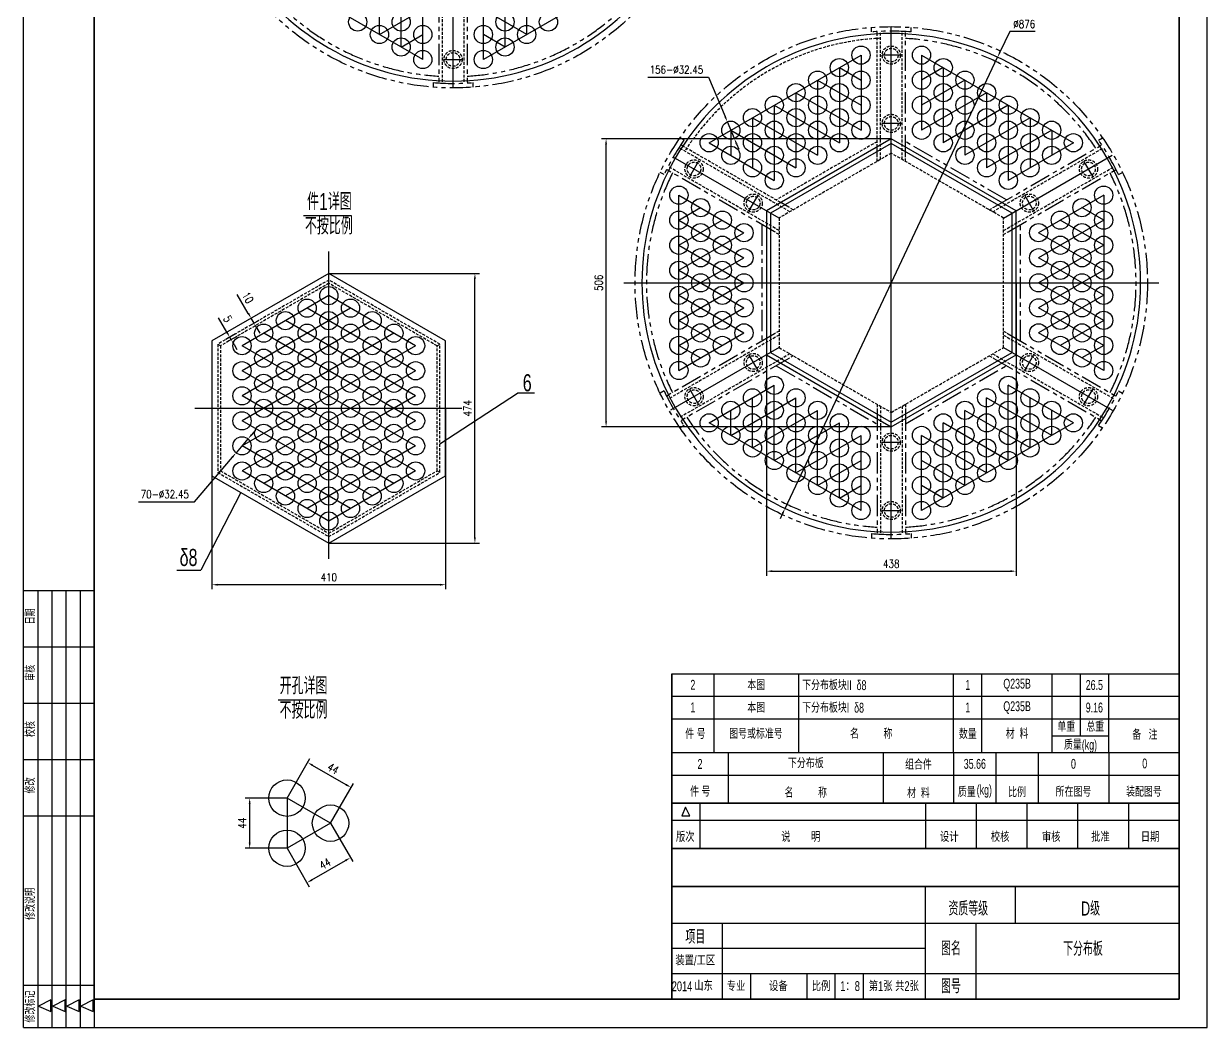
# Model space of a CAD drawing. Header units: millimetres. Extents: x 174648 to 205929, y -160248 to -145891.
# Drawn here: x 186249 to 188328, y -159394 to -157631 of the extents above; entities that cross this region are included whole.
import ezdxf
from ezdxf.enums import TextEntityAlignment as Align

# ---------------------------------------------------------------- set-up
doc = ezdxf.new("R2010")
doc.units = ezdxf.units.MM
doc.linetypes.add('DASHED', pattern=[0.75, 0.5, -0.25])
doc.linetypes.add('PHANTOM', pattern=[2.5, 1.25, -0.25, 0.25, -0.25, 0.25, -0.25])
for name, color, linetype in [('1', 1, 'Continuous'), ('4虚线层', 6, 'DASHED'), ('9双点划线层', 6, 'PHANTOM')]:
    doc.layers.add(name, color=color, linetype=linetype)
doc.layers.add('图层1', color=4, linetype='Continuous', lineweight=35)
doc.styles.add('TH_GBDIM', font='romans.shx', dxfattribs={"width": 0.8, "bigfont": 'gbcbig.shx'})
doc.styles.add('样式 3.5', font='roms.shx', dxfattribs={"width": 0.7, "height": 3.5, "bigfont": 'hztxt.shx'})
doc.styles.add('样式 5', font='roms.shx', dxfattribs={"width": 0.67, "height": 5, "bigfont": 'hztxt.shx'})
doc.dimstyles.new('TH_GBDIM', dxfattribs={"dimtxt": 3.5, "dimasz": 2.5, "dimexe": 2, "dimexo": 0, "dimgap": 1.5, "dimtad": 1, "dimdec": 1, "dimzin": 0, "dimdsep": 46, "dimtxsty": 'TH_GBDIM', "dimcen": 2.5, "dimclrd": 130, "dimclre": 130, "dimclrt": 3, "dimadec": 0, "dimazin": 0, "dimtfac": 0.714286, "dimtdec": 1, "dimtmove": 0, "dimatfit": 3, "dimfxl": 0, "dimtzin": 0, "dimlwd": -1, "dimlwe": -1, "dimarcsym": 0})

# ---------------------------------------------------------------- blocks, each defined once
blk = doc.blocks.new('*D658')
at = {"color": 130}
blk.add_line((186784.8, -158069.4), (187049.4, -158069.4), dxfattribs=at)
at = {"color": 130, "linetype": 'Continuous'}
for p, q in [((187041.4, -158533.2), (187041.4, -158079.4)), ((186784.8, -158543.2), (187049.4, -158543.2))]:
    blk.add_line(p, q, dxfattribs=at)
at = {"color": 130}
for points in [[(187039.7, -158079.4), (187043, -158079.4), (187041.4, -158069.4)], [(187039.7, -158533.2), (187043, -158533.2), (187041.4, -158543.2)]]:
    blk.add_solid(points, dxfattribs=at)
at = {"layer": 'Defpoints', "color": 0}
for p in [(186784.8, -158069.4), (187041.4, -158069.4), (186784.8, -158543.2)]:
    blk.add_point(p, dxfattribs=at)
at = {"color": 3, "insert": (187028.4, -158306.3), "char_height": 14, "attachment_point": 5, "rotation": 90, "style": 'TH_GBDIM', "bg_fill": 3, "box_fill_scale": 1.1, "bg_fill_color": 256, "bg_fill_true_color": 13158600, "bg_fill_transparency": 0}
blk.add_mtext('{474}{}{}', dxfattribs=at)
blk = doc.blocks.new('*D659')
at = {"color": 130}
blk.add_line((186579.6, -158306.3), (186579.6, -158624.2), dxfattribs=at)
at = {"color": 130, "linetype": 'Continuous'}
for p, q in [((186989.9, -158306.3), (186989.9, -158624.2)), ((186979.9, -158616.2), (186589.6, -158616.2))]:
    blk.add_line(p, q, dxfattribs=at)
at = {"color": 130}
for points in [[(186589.6, -158614.5), (186589.6, -158617.9), (186579.6, -158616.2)], [(186979.9, -158614.5), (186979.9, -158617.9), (186989.9, -158616.2)]]:
    blk.add_solid(points, dxfattribs=at)
at = {"layer": 'Defpoints', "color": 0}
for p in [(186579.6, -158306.3), (186989.9, -158306.3), (186579.6, -158616.2)]:
    blk.add_point(p, dxfattribs=at)
at = {"color": 3, "insert": (186784.8, -158603.2), "char_height": 14, "attachment_point": 5, "style": 'TH_GBDIM', "bg_fill": 3, "box_fill_scale": 1.1, "bg_fill_color": 256, "bg_fill_true_color": 13158600, "bg_fill_transparency": 0}
blk.add_mtext('410', dxfattribs=at)
blk = doc.blocks.new('*D660')
at = {"color": 130, "linetype": 'Continuous'}
for p, q in [((186643.4, -158139.5), (186624.1, -158106.1)), ((186653.4, -158156.8), (186648.4, -158148.1)), ((186661.8, -158151.9), (186646.5, -158160.8)), ((186658.4, -158165.4), (186663.4, -158174.1))]:
    blk.add_line(p, q, dxfattribs=at)
at = {"color": 130}
blk.add_line((186656.8, -158143.3), (186641.5, -158152.1), dxfattribs=at)
for points in [[(186644.9, -158138.6), (186642, -158140.3), (186648.4, -158148.1)], [(186659.9, -158164.6), (186657, -158166.3), (186653.4, -158156.8)]]:
    blk.add_solid(points, dxfattribs=at)
at = {"layer": 'Defpoints', "color": 0}
for p in [(186648.4, -158148.1), (186656.8, -158143.3), (186661.8, -158151.9)]:
    blk.add_point(p, dxfattribs=at)
at = {"color": 3, "insert": (186642.5, -158111.9), "char_height": 14, "attachment_point": 5, "rotation": 300, "style": 'TH_GBDIM', "bg_fill": 3, "box_fill_scale": 1.1, "bg_fill_color": 256, "bg_fill_true_color": 13158600, "bg_fill_transparency": 0}
blk.add_mtext('10', dxfattribs=at)
blk = doc.blocks.new('*D661')
at = {"color": 130, "linetype": 'Continuous'}
for p, q in [((186605.8, -158172.7), (186591.1, -158147.2)), ((186623.2, -158180), (186606.4, -158189.7)), ((186613.3, -158185.7), (186610.8, -158181.4)), ((186618.3, -158194.4), (186623.3, -158203))]:
    blk.add_line(p, q, dxfattribs=at)
at = {"color": 130}
blk.add_line((186620.7, -158175.7), (186603.9, -158185.4), dxfattribs=at)
for points in [[(186607.3, -158171.9), (186604.4, -158173.5), (186610.8, -158181.4)], [(186619.8, -158193.5), (186616.9, -158195.2), (186613.3, -158185.7)]]:
    blk.add_solid(points, dxfattribs=at)
at = {"layer": 'Defpoints', "color": 0}
for p in [(186610.8, -158181.4), (186620.7, -158175.7), (186623.2, -158180)]:
    blk.add_point(p, dxfattribs=at)
at = {"color": 3, "insert": (186607.2, -158149.1), "char_height": 14, "attachment_point": 5, "rotation": 300, "style": 'TH_GBDIM', "bg_fill": 3, "box_fill_scale": 1.1, "bg_fill_color": 256, "bg_fill_true_color": 13158600, "bg_fill_transparency": 0}
blk.add_mtext('5', dxfattribs=at)
blk = doc.blocks.new('*D662')
at = {"color": 130}
blk.add_line((186711.5, -158991.1), (186751.7, -158921.6), dxfattribs=at)
at = {"color": 130, "linetype": 'Continuous'}
for p, q in [((186815.3, -158967.5), (186756.4, -158933.5)), ((186787.8, -159035.1), (186827.9, -158965.6))]:
    blk.add_line(p, q, dxfattribs=at)
at = {"color": 130}
for points in [[(186757.2, -158932.1), (186755.5, -158935), (186747.7, -158928.5)], [(186816.1, -158966.1), (186814.4, -158969), (186823.9, -158972.5)]]:
    blk.add_solid(points, dxfattribs=at)
at = {"layer": 'Defpoints', "color": 0}
for p in [(186747.7, -158928.5), (186711.5, -158991.1), (186787.8, -159035.1)]:
    blk.add_point(p, dxfattribs=at)
at = {"color": 3, "insert": (186792.3, -158939.3), "char_height": 14, "attachment_point": 5, "rotation": 330, "style": 'TH_GBDIM', "bg_fill": 3, "box_fill_scale": 1.1, "bg_fill_color": 256, "bg_fill_true_color": 13158600, "bg_fill_transparency": 0}
blk.add_mtext('{44}{}{}', dxfattribs=at)
blk = doc.blocks.new('*D663')
at = {"color": 130}
blk.add_line((186711.5, -158991.1), (186637.8, -158991.1), dxfattribs=at)
at = {"color": 130, "linetype": 'Continuous'}
for p, q in [((186645.8, -159069.1), (186645.8, -159001.1)), ((186711.5, -159079.1), (186637.8, -159079.1))]:
    blk.add_line(p, q, dxfattribs=at)
at = {"color": 130}
for points in [[(186644.1, -159001.1), (186647.5, -159001.1), (186645.8, -158991.1)], [(186644.1, -159069.1), (186647.5, -159069.1), (186645.8, -159079.1)]]:
    blk.add_solid(points, dxfattribs=at)
at = {"layer": 'Defpoints', "color": 0}
for p in [(186645.8, -158991.1), (186711.5, -158991.1), (186711.5, -159079.1)]:
    blk.add_point(p, dxfattribs=at)
at = {"color": 3, "insert": (186632.8, -159035.1), "char_height": 14, "attachment_point": 5, "rotation": 90, "style": 'TH_GBDIM', "bg_fill": 3, "box_fill_scale": 1.1, "bg_fill_color": 256, "bg_fill_true_color": 13158600, "bg_fill_transparency": 0}
blk.add_mtext('{44}{}{}', dxfattribs=at)
blk = doc.blocks.new('*D664')
at = {"color": 130}
blk.add_line((186787.8, -159035.1), (186826.7, -159102.7), dxfattribs=at)
at = {"color": 130, "linetype": 'Continuous'}
for p, q in [((186711.5, -159079.1), (186750.5, -159146.7)), ((186755.2, -159134.7), (186814.1, -159100.7))]:
    blk.add_line(p, q, dxfattribs=at)
at = {"color": 130}
for points in [[(186813.2, -159099.3), (186814.9, -159102.2), (186822.7, -159095.7)], [(186754.3, -159133.3), (186756, -159136.2), (186746.5, -159139.7)]]:
    blk.add_solid(points, dxfattribs=at)
at = {"layer": 'Defpoints', "color": 0}
for p in [(186787.8, -159035.1), (186711.5, -159079.1), (186822.7, -159095.7)]:
    blk.add_point(p, dxfattribs=at)
at = {"color": 3, "insert": (186778.1, -159106.5), "char_height": 14, "attachment_point": 5, "rotation": 30, "style": 'TH_GBDIM', "bg_fill": 3, "box_fill_scale": 1.1, "bg_fill_color": 256, "bg_fill_true_color": 13158600, "bg_fill_transparency": 0}
blk.add_mtext('{44}{}{}', dxfattribs=at)
blk = doc.blocks.new('*D665')
at = {"color": 130, "linetype": 'Continuous'}
for p, q in [((186649.3, -158352.6), (186655.8, -158345)), ((186642.8, -158360.2), (186621.9, -158384.5)), ((186548.6, -158470.3), (186615.4, -158392.1)), ((186450.8, -158470.3), (186548.6, -158470.3))]:
    blk.add_line(p, q, dxfattribs=at)
at = {"color": 130}
for points in [[(186648, -158351.5), (186650.5, -158353.6), (186642.8, -158360.2)], [(186614.2, -158391), (186616.7, -158393.2), (186621.9, -158384.5)]]:
    blk.add_solid(points, dxfattribs=at)
at = {"layer": 'Defpoints', "color": 0}
for p in [(186642.8, -158360.2), (186621.9, -158384.5)]:
    blk.add_point(p, dxfattribs=at)
at = {"color": 3, "insert": (186496.7, -158457.3), "char_height": 14, "attachment_point": 5, "style": 'TH_GBDIM', "bg_fill": 3, "box_fill_scale": 1.1, "bg_fill_color": 256, "bg_fill_true_color": 13158600, "bg_fill_transparency": 0}
blk.add_mtext('{70-%%c32.45}{}{}', dxfattribs=at)
blk = doc.blocks.new('*D666')
at = {"color": 130, "linetype": 'Continuous'}
for p, q in [((187980.7, -157644.2), (187963.6, -157680.5)), ((188025.7, -157644.2), (187980.7, -157644.2)), ((187586.1, -158482.1), (187959.4, -157689.6)), ((187581.8, -158491.1), (187577.6, -158500.2))]:
    blk.add_line(p, q, dxfattribs=at)
at = {"color": 130}
for points in [[(187962.1, -157679.8), (187965.1, -157681.2), (187959.4, -157689.6)], [(187580.3, -158490.4), (187583.3, -158491.8), (187586.1, -158482.1)]]:
    blk.add_solid(points, dxfattribs=at)
at = {"layer": 'Defpoints', "color": 0}
for p in [(187959.4, -157689.6), (187586.1, -158482.1)]:
    blk.add_point(p, dxfattribs=at)
at = {"color": 3, "insert": (188006.2, -157631.2), "char_height": 14, "attachment_point": 5, "style": 'TH_GBDIM', "bg_fill": 3, "box_fill_scale": 1.1, "bg_fill_color": 256, "bg_fill_true_color": 13158600, "bg_fill_transparency": 0}
blk.add_mtext('∅876', dxfattribs=at)
blk = doc.blocks.new('*D667')
at = {"color": 130}
blk.add_line((187772.7, -157832.7), (187263.8, -157832.7), dxfattribs=at)
at = {"color": 130, "linetype": 'Continuous'}
for p, q in [((187271.8, -158328.9), (187271.8, -157842.7)), ((187772.7, -158338.9), (187263.8, -158338.9))]:
    blk.add_line(p, q, dxfattribs=at)
at = {"color": 130}
for points in [[(187270.1, -157842.7), (187273.4, -157842.7), (187271.8, -157832.7)], [(187270.1, -158328.9), (187273.4, -158328.9), (187271.8, -158338.9)]]:
    blk.add_solid(points, dxfattribs=at)
at = {"layer": 'Defpoints', "color": 0}
for p in [(187271.8, -157832.7), (187772.7, -157832.7), (187772.7, -158338.9)]:
    blk.add_point(p, dxfattribs=at)
at = {"color": 3, "insert": (187258.8, -158085.8), "char_height": 14, "attachment_point": 5, "rotation": 90, "style": 'TH_GBDIM', "bg_fill": 3, "box_fill_scale": 1.1, "bg_fill_color": 256, "bg_fill_true_color": 13158600, "bg_fill_transparency": 0}
blk.add_mtext('506', dxfattribs=at)
blk = doc.blocks.new('*D668')
at = {"color": 130, "linetype": 'Continuous'}
for p, q in [((187553.6, -158085.8), (187553.6, -158600.4)), ((187563.6, -158592.4), (187981.9, -158592.4))]:
    blk.add_line(p, q, dxfattribs=at)
at = {"color": 130}
blk.add_line((187991.9, -158085.8), (187991.9, -158600.4), dxfattribs=at)
for points in [[(187563.6, -158590.8), (187563.6, -158594.1), (187553.6, -158592.4)], [(187981.9, -158590.8), (187981.9, -158594.1), (187991.9, -158592.4)]]:
    blk.add_solid(points, dxfattribs=at)
at = {"layer": 'Defpoints', "color": 0}
for p in [(187553.6, -158085.8), (187991.9, -158085.8), (187991.9, -158592.4)]:
    blk.add_point(p, dxfattribs=at)
at = {"color": 3, "insert": (187772.7, -158579.4), "char_height": 14, "attachment_point": 5, "style": 'TH_GBDIM', "bg_fill": 3, "box_fill_scale": 1.1, "bg_fill_color": 256, "bg_fill_true_color": 13158600, "bg_fill_transparency": 0}
blk.add_mtext('438', dxfattribs=at)
blk = doc.blocks.new('*D638')
at = {"color": 130, "linetype": 'Continuous'}
for p, q in [((187345, -157724.4), (187451.8, -157724.4)), ((187451.8, -157724.4), (187480.9, -157793.8)), ((187497.1, -157832.5), (187484.8, -157803)), ((187501, -157841.7), (187504.8, -157851))]:
    blk.add_line(p, q, dxfattribs=at)
at = {"color": 130}
for points in [[(187482.4, -157793.1), (187479.4, -157794.4), (187484.8, -157803)], [(187502.5, -157841.1), (187499.4, -157842.4), (187497.1, -157832.5)]]:
    blk.add_solid(points, dxfattribs=at)
at = {"layer": 'Defpoints', "color": 0}
for p in [(187484.8, -157803), (187497.1, -157832.5)]:
    blk.add_point(p, dxfattribs=at)
at = {"color": 3, "insert": (187395.4, -157711.4), "char_height": 14, "attachment_point": 5, "style": 'TH_GBDIM', "bg_fill": 3, "box_fill_scale": 1.1, "bg_fill_color": 256, "bg_fill_true_color": 13158600, "bg_fill_transparency": 0}
blk.add_mtext('{156-%%c32.45}{}{}', dxfattribs=at)

msp = doc.modelspace()

# ---------------------------------------------------------------- linework, layer by layer
at = {"color": 7, "linetype": 'Continuous'}
for p, q in [((186248.8, -159393.8), (186248.8, -156453.5)), ((188327.8, -159393.8), (188327.8, -156453.5)), ((186248.8, -158626.5), (186372.6, -158626.5)), ((186273.6, -158626.5), (186273.6, -159393.8)), ((186298.3, -158626.5), (186298.3, -159393.8)), ((186323.1, -158626.5), (186323.1, -159393.8)), ((186347.8, -158626.5), (186347.8, -159393.8)), ((186248.8, -158725.5), (186372.6, -158725.5)), ((186248.8, -158824.5), (186372.6, -158824.5)), ((186248.8, -158923.5), (186372.6, -158923.5)), ((186248.8, -159022.5), (186372.6, -159022.5)), ((186248.8, -159319.5), (186372.6, -159319.5)), ((186248.8, -159393.8), (188327.8, -159393.8))]:
    msp.add_line(p, q, dxfattribs=at)
at = {"color": 1, "ltscale": 1.5}
for p, q in [((187003, -157743.5), (187003, -156843.5)), ((187772.7, -158535.8), (187772.7, -157635.8)), ((186987, -157693.5), (187019, -157693.5)), ((187772.7, -157840.8), (187560.6, -157963.3)), ((187984.9, -157963.3), (187772.7, -157840.8)), ((187575.6, -157972), (187389.9, -157864.8)), ((187969.9, -157972), (188160.7, -157861.8)), ((188127.1, -157899.7), (188111.1, -157872)), ((187560.6, -157963.3), (187560.6, -158208.3)), ((187984.9, -158208.3), (187984.9, -157963.3)), ((186784.8, -158570.8), (186784.8, -158031)), ((187302.7, -158085.8), (188242.7, -158085.8)), ((187322.7, -158085.8), (188222.7, -158085.8)), ((187575.6, -158199.7), (187384.8, -158309.8)), ((187560.6, -158208.3), (187772.7, -158330.8)), ((187772.7, -158330.8), (187984.9, -158208.3)), ((187969.9, -158199.7), (188160.7, -158309.8)), ((188111.1, -158299.7), (188127.1, -158272)), ((186549.6, -158306.3), (187018.7, -158306.3))]:
    msp.add_line(p, q, dxfattribs=at)
for p, q in [((187772.7, -157832.7), (187553.6, -157959.3)), ((187991.9, -157959.3), (187772.7, -157832.7)), ((187553.6, -157959.3), (187553.6, -158212.4)), ((187991.9, -158212.4), (187991.9, -157959.3)), ((186740.3, -157967.7), (186824.6, -157967.7)), ((186784.8, -158069.4), (186579.6, -158187.9)), ((186989.9, -158187.9), (186784.8, -158069.4)), ((186579.6, -158187.9), (186579.6, -158424.8)), ((186989.9, -158424.8), (186989.9, -158187.9)), ((187553.6, -158212.4), (187772.7, -158338.9)), ((187772.7, -158338.9), (187991.9, -158212.4)), ((187146.1, -158279.8), (187116.4, -158279.8)), ((186579.6, -158424.8), (186784.8, -158543.2)), ((186784.8, -158543.2), (186989.9, -158424.8)), ((187387.3, -158772.5), (188278.3, -158772.5)), ((187461.6, -158911.1), (187461.6, -158772.5)), ((187610.1, -158911.1), (187610.1, -158772.5)), ((187882.3, -158911.1), (187882.3, -158772.5)), ((187931.8, -158911.1), (187931.8, -158772.5)), ((188055.6, -158911.1), (188055.6, -158772.5)), ((188105.1, -158881.4), (188105.1, -158772.5)), ((188154.6, -158911.1), (188154.6, -158772.5)), ((187387.3, -158812.1), (188278.3, -158812.1)), ((186695.8, -158818.3), (186780.1, -158818.3)), ((187387.3, -158851.7), (188278.3, -158851.7)), ((188055.6, -158881.4), (188154.6, -158881.4)), ((187387.3, -158911.1), (188278.3, -158911.1)), ((187387.3, -159000.2), (188278.3, -159000.2)), ((187436.8, -159079.4), (187436.8, -159000.2)), ((187832.8, -159000.2), (187832.8, -159079.4)), ((187921.9, -159000.2), (187921.9, -159079.4)), ((188011, -159000.2), (188011, -159079.4)), ((188100.1, -159000.2), (188100.1, -159079.4)), ((188189.2, -159000.2), (188189.2, -159079.4)), ((187387.3, -159013.1), (187387.3, -159037.9)), ((187411.4, -159007), (187404.6, -159022.1)), ((187404.6, -159022.1), (187419.1, -159022.1)), ((187419.1, -159022.1), (187411.4, -159007)), ((187387.3, -159029.9), (188278.3, -159029.9)), ((187832.8, -159344.3), (187832.8, -159146.3)), ((187991.2, -159210.6), (187991.2, -159146.3)), ((187387.3, -159210.6), (188278.3, -159210.6)), ((187476.4, -159344.3), (187476.4, -159210.6)), ((187921.9, -159344.3), (187921.9, -159210.6)), ((187832.8, -159255.2), (187387.3, -159255.2)), ((188278.3, -159299.7), (187387.3, -159299.7)), ((187525.9, -159344.3), (187525.9, -159299.7)), ((187624.9, -159344.3), (187624.9, -159299.7)), ((187674.4, -159344.3), (187674.4, -159299.7)), ((187723.9, -159344.3), (187723.9, -159299.7)), ((186296.7, -159345.2), (186275, -159356.3)), ((186296.7, -159366.1), (186296.7, -159345.2)), ((186321.5, -159345.2), (186299.8, -159356.3)), ((186321.5, -159366.1), (186321.5, -159345.2)), ((186346.2, -159345.2), (186324.5, -159356.3)), ((186346.2, -159366.1), (186346.2, -159345.2)), ((186371, -159345.2), (186349.3, -159356.3)), ((186371, -159366.1), (186371, -159345.2)), ((186372.6, -159344.3), (186372.6, -159393.8)), ((186275, -159356.3), (186296.7, -159366.1)), ((186299.8, -159356.3), (186321.5, -159366.1)), ((186324.5, -159356.3), (186346.2, -159366.1)), ((186349.3, -159356.3), (186371, -159366.1))]:
    msp.add_line(p, q)
at = {"color": 2}
msp.add_line((186518.1, -158590.6), (186560, -158590.6), dxfattribs=at)
at = {"color": 4}
for p, q in [((187387.3, -158854.7), (187387.3, -158879.5)), ((187387.3, -158854.7), (187387.3, -158879.5)), ((187387.3, -158854.7), (187387.3, -158879.5)), ((187387.3, -158894.3), (187387.3, -158919.1))]:
    msp.add_line(p, q, dxfattribs=at)
for points in [[(187486.3, -158911.1), (187486.3, -159000.2)], [(187758.6, -158911.1), (187758.6, -159000.2)], [(187882.3, -158911.1), (187882.3, -159000.2)], [(187956.6, -158911.1), (187956.6, -159000.2)], [(188030.8, -158911.1), (188030.8, -159000.2)], [(188154.6, -158911.1), (188154.6, -159000.2)], [(187387.3, -158950.7), (188278.3, -158950.7)]]:
    msp.add_lwpolyline(points)
for centre, start, end in [((187003, -157293.5), 210, 270), ((187003, -157293.5), 270, 330), ((187772.7, -158085.8), 90, 150), ((187772.7, -158085.8), 30, 90), ((187772.7, -158085.8), 150, 210), ((187772.7, -158085.8), 330, 30), ((187772.7, -158085.8), 210, 270), ((187772.7, -158085.8), 270, 330)]:
    msp.add_arc(centre, 438, start, end)
at = {"layer": '1'}
for p, q in [((186873.7, -157649.6), (186873.7, -157517.6)), ((187132.4, -157649.6), (187132.4, -157517.6)), ((186949.9, -157693.6), (186683.1, -157539.6)), ((186911.8, -157671.6), (186911.8, -157539.6)), ((187322.9, -157539.6), (187056.2, -157693.6)), ((187094.3, -157671.6), (187094.3, -157539.6)), ((186949.9, -157693.6), (186949.9, -157561.6)), ((187056.2, -157693.6), (187056.2, -157561.6)), ((186873.7, -157649.6), (186949.9, -157605.6)), ((187132.4, -157649.6), (187056.2, -157605.6)), ((186911.8, -157671.6), (186949.9, -157649.6)), ((187094.3, -157671.6), (187056.2, -157649.6)), ((187452.8, -157839.8), (187719.6, -157685.8)), ((187719.6, -157685.8), (187719.6, -157817.8)), ((187825.9, -157685.8), (187825.9, -157817.8)), ((187825.9, -157685.8), (188092.6, -157839.8)), ((187681.5, -157707.8), (187681.5, -157839.8)), ((187681.5, -157707.8), (187719.6, -157729.8)), ((187864, -157707.8), (187825.9, -157729.8)), ((187864, -157707.8), (187864, -157839.8)), ((187643.4, -157729.8), (187643.4, -157861.8)), ((187643.4, -157729.8), (187719.6, -157773.8)), ((187902.1, -157729.8), (187825.9, -157773.8)), ((187902.1, -157729.8), (187902.1, -157861.8)), ((187605.3, -157751.8), (187605.3, -157883.8)), ((187605.3, -157751.8), (187719.6, -157817.8)), ((187940.2, -157751.8), (187825.9, -157817.8)), ((187940.2, -157751.8), (187940.2, -157883.8)), ((187567.2, -157773.8), (187681.5, -157839.8)), ((187567.2, -157773.8), (187567.2, -157905.8)), ((187978.3, -157773.8), (187864, -157839.8)), ((187978.3, -157773.8), (187978.3, -157905.8)), ((187529, -157795.8), (187643.4, -157861.8)), ((187529, -157795.8), (187529, -157883.8)), ((188016.4, -157795.8), (187902.1, -157861.8)), ((188016.4, -157795.8), (188016.4, -157883.8)), ((187490.9, -157817.8), (187605.3, -157883.8)), ((187490.9, -157817.8), (187490.9, -157861.8)), ((188054.5, -157817.8), (187940.2, -157883.8)), ((188054.5, -157817.8), (188054.5, -157861.8)), ((187452.8, -157839.8), (187567.2, -157905.8)), ((188092.6, -157839.8), (187978.3, -157905.8)), ((187399.7, -157931.8), (187514, -157997.8)), ((187399.7, -158239.8), (187399.7, -157931.8)), ((188145.8, -157931.8), (188031.5, -157997.8)), ((188145.8, -157931.8), (188145.8, -158239.8)), ((187399.7, -157975.8), (187437.8, -157953.8)), ((188145.8, -157975.8), (188107.7, -157953.8)), ((187399.7, -157975.8), (187514, -158041.8)), ((187399.7, -158019.8), (187475.9, -157975.8)), ((188145.8, -157975.8), (188031.5, -158041.8)), ((188145.8, -158019.8), (188069.6, -157975.8)), ((187399.7, -158063.8), (187514, -157997.8)), ((188145.8, -158063.8), (188031.5, -157997.8)), ((187399.7, -158019.8), (187514, -158085.8)), ((188145.8, -158019.8), (188031.5, -158085.8)), ((187399.7, -158107.8), (187514, -158041.8)), ((188145.8, -158107.8), (188031.5, -158041.8)), ((187399.7, -158063.8), (187514, -158129.8)), ((188145.8, -158063.8), (188031.5, -158129.8)), ((187399.7, -158151.8), (187514, -158085.8)), ((188145.8, -158151.8), (188031.5, -158085.8)), ((187399.7, -158107.8), (187514, -158173.8)), ((188145.8, -158107.8), (188031.5, -158173.8)), ((186784.8, -158108.3), (186632.4, -158196.3)), ((186937.2, -158196.3), (186784.8, -158108.3)), ((186822.9, -158130.3), (186632.4, -158240.3)), ((186937.2, -158240.3), (186746.7, -158130.3)), ((187399.7, -158195.8), (187514, -158129.8)), ((188145.8, -158195.8), (188031.5, -158129.8)), ((186861, -158152.3), (186632.4, -158284.3)), ((186937.2, -158284.3), (186708.6, -158152.3)), ((187399.7, -158151.8), (187475.9, -158195.8)), ((188145.8, -158151.8), (188069.6, -158195.8)), ((186899.1, -158174.3), (186632.4, -158328.3)), ((186937.2, -158328.3), (186670.5, -158174.3)), ((187399.7, -158239.8), (187514, -158173.8)), ((188145.8, -158239.8), (188031.5, -158173.8)), ((186937.2, -158372.3), (186632.4, -158196.3)), ((186937.2, -158196.3), (186632.4, -158372.3)), ((187399.7, -158195.8), (187437.8, -158217.8)), ((188145.8, -158195.8), (188107.7, -158217.8)), ((186937.2, -158240.3), (186632.4, -158416.3)), ((186937.2, -158416.3), (186632.4, -158240.3)), ((187452.8, -158331.9), (187567.2, -158265.9)), ((187567.2, -158397.9), (187567.2, -158265.9)), ((188092.6, -158331.9), (187978.3, -158265.9)), ((187978.3, -158397.9), (187978.3, -158265.9)), ((186899.1, -158438.3), (186632.4, -158284.3)), ((186937.2, -158284.3), (186670.5, -158438.3)), ((187490.9, -158353.9), (187605.3, -158287.9)), ((187529, -158375.9), (187529, -158287.9)), ((187605.3, -158419.9), (187605.3, -158287.9)), ((188054.5, -158353.9), (187940.2, -158287.9)), ((187940.2, -158419.9), (187940.2, -158287.9)), ((188016.4, -158375.9), (188016.4, -158287.9)), ((187490.9, -158353.9), (187490.9, -158309.9)), ((187529, -158375.9), (187643.4, -158309.9)), ((187643.4, -158441.9), (187643.4, -158309.9)), ((187902.1, -158441.9), (187902.1, -158309.9)), ((188016.4, -158375.9), (187902.1, -158309.9)), ((188054.5, -158353.9), (188054.5, -158309.9)), ((186861, -158460.3), (186632.4, -158328.3)), ((186937.2, -158328.3), (186708.6, -158460.3)), ((187719.6, -158485.9), (187452.8, -158331.9)), ((187567.2, -158397.9), (187681.5, -158331.9)), ((187681.5, -158463.9), (187681.5, -158331.9)), ((188092.6, -158331.9), (187825.9, -158485.9)), ((187864, -158463.9), (187864, -158331.9)), ((187978.3, -158397.9), (187864, -158331.9)), ((187605.3, -158419.9), (187719.6, -158353.9)), ((187719.6, -158485.9), (187719.6, -158353.9)), ((187825.9, -158485.9), (187825.9, -158353.9)), ((187940.2, -158419.9), (187825.9, -158353.9)), ((186822.9, -158482.3), (186632.4, -158372.3)), ((186937.2, -158372.3), (186746.7, -158482.3)), ((187643.4, -158441.9), (187719.6, -158397.9)), ((187902.1, -158441.9), (187825.9, -158397.9)), ((186784.8, -158504.3), (186632.4, -158416.3)), ((186937.2, -158416.3), (186784.8, -158504.3)), ((187681.5, -158463.9), (187719.6, -158441.9)), ((187864, -158463.9), (187825.9, -158441.9)), ((186787.8, -159035.1), (186711.5, -158991.1)), ((186711.5, -158991.1), (186711.5, -159079.1)), ((186787.8, -159035.1), (186711.5, -159079.1))]:
    msp.add_line(p, q, dxfattribs=at)
for centre, radius in [((186835.6, -157627.6), 16), ((186911.8, -157627.6), 16), ((187094.3, -157627.6), 16), ((187170.5, -157627.6), 16), ((186873.7, -157649.6), 16), ((186949.9, -157649.6), 16), ((187056.2, -157649.6), 16), ((187132.4, -157649.6), 16), ((186911.8, -157671.6), 16), ((187094.3, -157671.6), 16), ((187719.6, -157685.8), 16), ((187825.9, -157685.8), 16), ((186949.9, -157693.6), 16), ((187056.2, -157693.6), 16), ((187681.5, -157707.8), 16), ((187864, -157707.8), 16), ((187643.4, -157729.8), 16), ((187719.6, -157729.8), 16), ((187825.9, -157729.8), 16), ((187902.1, -157729.8), 16), ((187605.3, -157751.8), 16), ((187681.5, -157751.8), 16), ((187864, -157751.8), 16), ((187940.2, -157751.8), 16), ((187567.2, -157773.8), 16), ((187643.4, -157773.8), 16), ((187719.6, -157773.8), 16), ((187825.9, -157773.8), 16), ((187902.1, -157773.8), 16), ((187978.3, -157773.8), 16), ((187529, -157795.8), 16), ((187605.3, -157795.8), 16), ((187681.5, -157795.8), 16), ((187864, -157795.8), 16), ((187940.2, -157795.8), 16), ((188016.4, -157795.8), 16), ((187490.9, -157817.8), 16), ((187567.2, -157817.8), 16), ((187643.4, -157817.8), 16), ((187719.6, -157817.8), 16), ((187825.9, -157817.8), 16), ((187902.1, -157817.8), 16), ((187978.3, -157817.8), 16), ((188054.5, -157817.8), 16), ((187452.8, -157839.8), 16), ((187529, -157839.8), 16), ((187605.3, -157839.8), 16), ((187681.5, -157839.8), 16), ((187864, -157839.8), 16), ((187940.2, -157839.8), 16), ((188016.4, -157839.8), 16), ((188092.6, -157839.8), 16), ((187490.9, -157861.8), 16), ((187567.2, -157861.8), 16), ((187643.4, -157861.8), 16), ((187902.1, -157861.8), 16), ((187978.3, -157861.8), 16), ((188054.5, -157861.8), 16), ((187529, -157883.8), 16), ((187605.3, -157883.8), 16), ((187940.2, -157883.8), 16), ((188016.4, -157883.8), 16), ((187567.2, -157905.8), 16), ((187978.3, -157905.8), 16), ((187399.7, -157931.8), 16), ((188145.8, -157931.8), 16), ((187437.8, -157953.8), 16), ((188107.7, -157953.8), 16), ((187399.7, -157975.8), 16), ((187475.9, -157975.8), 16), ((188069.6, -157975.8), 16), ((188145.8, -157975.8), 16), ((187437.8, -157997.8), 16), ((187514, -157997.8), 16), ((188031.5, -157997.8), 16), ((188107.7, -157997.8), 16), ((187399.7, -158019.8), 16), ((187475.9, -158019.8), 16), ((188069.6, -158019.8), 16), ((188145.8, -158019.8), 16), ((187437.8, -158041.8), 16), ((187514, -158041.8), 16), ((188031.5, -158041.8), 16), ((188107.7, -158041.8), 16), ((187399.7, -158063.8), 16), ((187475.9, -158063.8), 16), ((188069.6, -158063.8), 16), ((188145.8, -158063.8), 16), ((187437.8, -158085.8), 16), ((187514, -158085.8), 16), ((188031.5, -158085.8), 16), ((188107.7, -158085.8), 16), ((186784.8, -158108.3), 16), ((187399.7, -158107.8), 16), ((187475.9, -158107.8), 16), ((188069.6, -158107.8), 16), ((188145.8, -158107.8), 16), ((186746.7, -158130.3), 16), ((186822.9, -158130.3), 16), ((187437.8, -158129.8), 16), ((187514, -158129.8), 16), ((188031.5, -158129.8), 16), ((188107.7, -158129.8), 16), ((186708.6, -158152.3), 16), ((186784.8, -158152.3), 16), ((186861, -158152.3), 16), ((187399.7, -158151.8), 16), ((187475.9, -158151.8), 16), ((188069.6, -158151.8), 16), ((188145.8, -158151.8), 16), ((186670.5, -158174.3), 16), ((186746.7, -158174.3), 16), ((186822.9, -158174.3), 16), ((186899.1, -158174.3), 16), ((187437.8, -158173.8), 16), ((187514, -158173.8), 16), ((188031.5, -158173.8), 16), ((188107.7, -158173.8), 16), ((186632.4, -158196.3), 16), ((186708.6, -158196.3), 16), ((186784.8, -158196.3), 16), ((186861, -158196.3), 16), ((186937.2, -158196.3), 16), ((187399.7, -158195.8), 16), ((187475.9, -158195.8), 16), ((188069.6, -158195.8), 16), ((188145.8, -158195.8), 16), ((186670.5, -158218.3), 16), ((186746.7, -158218.3), 16), ((186822.9, -158218.3), 16), ((186899.1, -158218.3), 16), ((187437.8, -158217.8), 16), ((188107.7, -158217.8), 16), ((186632.4, -158240.3), 16), ((186708.6, -158240.3), 16), ((186784.8, -158240.3), 16), ((186861, -158240.3), 16), ((186937.2, -158240.3), 16), ((187399.7, -158239.8), 16), ((188145.8, -158239.8), 16), ((186670.5, -158262.3), 16), ((186746.7, -158262.3), 16), ((186822.9, -158262.3), 16), ((186899.1, -158262.3), 16), ((187567.2, -158265.9), 16), ((187978.3, -158265.9), 16), ((186632.4, -158284.3), 16), ((186708.6, -158284.3), 16), ((186784.8, -158284.3), 16), ((186861, -158284.3), 16), ((186937.2, -158284.3), 16), ((187529, -158287.9), 16), ((187605.3, -158287.9), 16), ((187940.2, -158287.9), 16), ((188016.4, -158287.9), 16), ((186670.5, -158306.3), 16), ((186746.7, -158306.3), 16), ((186822.9, -158306.3), 16), ((186899.1, -158306.3), 16), ((187490.9, -158309.9), 16), ((187567.2, -158309.9), 16), ((187643.4, -158309.9), 16), ((187902.1, -158309.9), 16), ((187978.3, -158309.9), 16), ((188054.5, -158309.9), 16), ((186632.4, -158328.3), 16), ((186708.6, -158328.3), 16), ((186784.8, -158328.3), 16), ((186861, -158328.3), 16), ((186937.2, -158328.3), 16), ((186670.5, -158350.3), 16), ((186746.7, -158350.3), 16), ((186822.9, -158350.3), 16), ((186899.1, -158350.3), 16), ((187452.8, -158331.9), 16), ((187529, -158331.9), 16), ((187605.3, -158331.9), 16), ((187681.5, -158331.9), 16), ((187864, -158331.9), 16), ((187940.2, -158331.9), 16), ((188016.4, -158331.9), 16), ((188092.6, -158331.9), 16), ((186632.4, -158372.3), 16), ((186708.6, -158372.3), 16), ((186784.8, -158372.3), 16), ((186861, -158372.3), 16), ((186937.2, -158372.3), 16), ((187490.9, -158353.9), 16), ((187567.2, -158353.9), 16), ((187643.4, -158353.9), 16), ((187719.6, -158353.9), 16), ((187825.9, -158353.9), 16), ((187902.1, -158353.9), 16), ((187978.3, -158353.9), 16), ((188054.5, -158353.9), 16), ((187529, -158375.9), 16), ((187605.3, -158375.9), 16), ((187681.5, -158375.9), 16), ((187864, -158375.9), 16), ((187940.2, -158375.9), 16), ((188016.4, -158375.9), 16), ((186670.5, -158394.3), 16), ((186746.7, -158394.3), 16), ((186822.9, -158394.3), 16), ((186899.1, -158394.3), 16), ((187567.2, -158397.9), 16), ((187643.4, -158397.9), 16), ((187719.6, -158397.9), 16), ((187825.9, -158397.9), 16), ((187902.1, -158397.9), 16), ((187978.3, -158397.9), 16), ((186632.4, -158416.3), 16), ((186708.6, -158416.3), 16), ((186784.8, -158416.3), 16), ((186861, -158416.3), 16), ((186937.2, -158416.3), 16), ((187605.3, -158419.9), 16), ((187681.5, -158419.9), 16), ((187864, -158419.9), 16), ((187940.2, -158419.9), 16), ((186670.5, -158438.3), 16), ((186746.7, -158438.3), 16), ((186822.9, -158438.3), 16), ((186899.1, -158438.3), 16), ((187643.4, -158441.9), 16), ((187719.6, -158441.9), 16), ((187825.9, -158441.9), 16), ((187902.1, -158441.9), 16), ((186708.6, -158460.3), 16), ((186784.8, -158460.3), 16), ((186861, -158460.3), 16), ((187681.5, -158463.9), 16), ((187864, -158463.9), 16), ((186746.7, -158482.3), 16), ((186822.9, -158482.3), 16), ((187719.6, -158485.9), 16), ((187825.9, -158485.9), 16), ((186784.8, -158504.3), 16), ((186711.5, -158991.1), 32), ((186787.8, -159035.1), 32), ((186711.5, -159079.1), 32)]:
    msp.add_circle(centre, radius, dxfattribs=at)
at = {"layer": '4虚线层', "ltscale": 10}
for p, q in [((186984, -157510.2), (186984, -157734.8)), ((187022, -157510.2), (187022, -157734.8)), ((187747.7, -157847.2), (187747.7, -157648.5)), ((187753.7, -157869.1), (187753.7, -157644.5)), ((187791.7, -157869.1), (187791.7, -157644.5)), ((187594.6, -157961), (187400.1, -157848.7)), ((187578.6, -157944.9), (187406.5, -157845.5)), ((187747.7, -157837.9), (187570.6, -157940.2)), ((187772.7, -157858.1), (187575.6, -157972)), ((187969.9, -157972), (187772.7, -157858.1)), ((187950.9, -157961), (188145.4, -157848.7)), ((187747.7, -157872.6), (187747.7, -157863.3)), ((187797.7, -157872.6), (187797.7, -157863.3)), ((187575.6, -157993.9), (187381.1, -157881.6)), ((187969.9, -157993.9), (188164.4, -157881.6)), ((187600.6, -157957.6), (187592.6, -157952.9)), ((187944.9, -157957.6), (187952.9, -157952.9)), ((187575.6, -157972), (187575.6, -158199.7)), ((187969.9, -158199.7), (187969.9, -157972)), ((187575.6, -158000.9), (187567.6, -157996.2)), ((187969.9, -158000.9), (187977.9, -157996.2)), ((186784.8, -158080.9), (186589.6, -158193.6)), ((186784.8, -158086.7), (186594.6, -158196.5)), ((186979.9, -158193.6), (186784.8, -158080.9)), ((186784.8, -158086.7), (186784.8, -158080.9)), ((186974.9, -158196.5), (186784.8, -158086.7)), ((187575.6, -158177.7), (187381.1, -158290)), ((187575.6, -158170.8), (187567.6, -158175.4)), ((187969.9, -158170.8), (187977.9, -158175.4)), ((187969.9, -158177.7), (188164.4, -158290)), ((186589.6, -158193.6), (186589.6, -158419)), ((186594.6, -158196.5), (186589.6, -158193.6)), ((186594.6, -158196.5), (186594.6, -158416.1)), ((186974.9, -158196.5), (186979.9, -158193.6)), ((186974.9, -158416.1), (186974.9, -158196.5)), ((186979.9, -158419), (186979.9, -158193.6)), ((187594.6, -158210.6), (187400.1, -158322.9)), ((187575.6, -158199.7), (187772.7, -158313.5)), ((187772.7, -158313.5), (187969.9, -158199.7)), ((187950.9, -158210.6), (188145.4, -158322.9)), ((187600.6, -158214.1), (187592.6, -158218.7)), ((187944.9, -158214.1), (187952.9, -158218.7)), ((187747.7, -158299.1), (187747.7, -158308.3)), ((187753.7, -158302.5), (187753.7, -158527.1)), ((187791.7, -158302.5), (187791.7, -158527.1)), ((187797.7, -158299.1), (187797.7, -158308.3)), ((186589.6, -158419), (186594.6, -158416.1)), ((186589.6, -158419), (186784.8, -158531.7)), ((186594.6, -158416.1), (186784.8, -158525.9)), ((186784.8, -158525.9), (186974.9, -158416.1)), ((186784.8, -158531.7), (186979.9, -158419)), ((186979.9, -158419), (186974.9, -158416.1)), ((186784.8, -158531.7), (186784.8, -158525.9))]:
    msp.add_line(p, q, dxfattribs=at)
for centre, radius in [((187003, -157693.5), 16), ((187003, -157693.5), 12), ((188119.1, -157885.8), 16), ((188119.1, -157885.8), 12), ((188119.1, -158285.8), 16), ((188119.1, -158285.8), 12)]:
    msp.add_circle(centre, radius, dxfattribs=at)
msp.add_arc((187772.7, -158085.8), 430, 92.5325, 147.4675, dxfattribs=at)
at = {"layer": '9双点划线层', "ltscale": 30}
for p, q in [((186978, -157516), (186978, -157734.8)), ((187028, -157516), (187028, -157734.8)), ((187737.7, -157645.2), (187737.7, -157637.2)), ((187747.7, -157648.5), (187747.7, -157644.5)), ((187797.7, -157863.3), (187797.7, -157644.5)), ((187807.7, -157645.2), (187807.7, -157637.2)), ((186968, -157734.1), (186968, -157742.1)), ((187038, -157734.1), (187038, -157742.1)), ((187408.7, -157835.2), (187401.7, -157831.2)), ((188136.8, -157835.2), (188143.8, -157831.2)), ((187406.5, -157845.5), (187403.1, -157843.5)), ((187747.7, -157863.3), (187747.7, -157847.2)), ((187974.9, -157940.2), (187797.7, -157837.9)), ((187952.9, -157952.9), (188142.4, -157843.5)), ((187373.7, -157895.8), (187366.7, -157891.8)), ((187567.6, -157996.2), (187378.1, -157886.8)), ((187977.9, -157996.2), (188167.4, -157886.8)), ((188171.8, -157895.8), (188178.8, -157891.8)), ((187592.6, -157952.9), (187578.6, -157944.9)), ((187545.6, -157983.5), (187545.6, -158188.1)), ((187999.9, -158188.1), (187999.9, -157983.5)), ((187567.6, -158175.4), (187378.1, -158284.8)), ((187977.9, -158175.4), (188167.4, -158284.8)), ((187592.6, -158218.7), (187403.1, -158328.1)), ((187570.6, -158231.4), (187747.7, -158333.7)), ((187797.7, -158333.7), (187974.9, -158231.4)), ((187952.9, -158218.7), (188142.4, -158328.1)), ((187373.7, -158275.8), (187366.7, -158279.8)), ((188171.8, -158275.8), (188178.8, -158279.8)), ((187747.7, -158308.3), (187747.7, -158527.1)), ((187797.7, -158308.3), (187797.7, -158527.1)), ((187408.7, -158336.4), (187401.7, -158340.5)), ((188136.8, -158336.4), (188143.8, -158340.5)), ((187737.7, -158526.4), (187737.7, -158534.5)), ((187807.7, -158526.4), (187807.7, -158534.5))]:
    msp.add_line(p, q, dxfattribs=at)
for centre in [(187003, -157293.5), (187772.7, -158085.8)]:
    msp.add_circle(centre, 450, dxfattribs=at)
for centre, radius, start, end in [((187003, -157293.5), 430, 213.333, 266.667), ((187003, -157293.5), 430, 273.333, 326.667), ((187772.7, -158085.8), 442, 85.4582, 94.5418), ((187772.7, -158085.8), 430, 33.333, 86.667), ((187003, -157293.5), 442, 265.4582, 274.5418), ((187772.7, -158085.8), 442, 145.4582, 154.5418), ((187772.7, -158085.8), 442, 25.4582, 34.5418), ((187772.7, -158085.8), 430, 153.333, 206.667), ((187772.7, -158085.8), 430, 333.333, 26.667), ((187772.7, -158085.8), 442, 205.4582, 214.5418), ((187772.7, -158085.8), 442, 325.4582, 334.5418), ((187772.7, -158085.8), 430, 213.333, 266.667), ((187772.7, -158085.8), 430, 273.333, 326.667), ((187772.7, -158085.8), 442, 265.4582, 274.5418)]:
    msp.add_arc(centre, radius, start, end, dxfattribs=at)
at = {"layer": '图层1'}
for p, q in [((186372.6, -156503), (186372.6, -159344.3)), ((188278.3, -159344.3), (188278.3, -156503)), ((188278.3, -159344.3), (188278.3, -156503)), ((187387.3, -159079.4), (187387.3, -158772.5)), ((187387.3, -159079.4), (187387.3, -158772.5)), ((187387.3, -159037.9), (187387.3, -158772.5)), ((187387.3, -159000.2), (188278.3, -159000.2)), ((188278.3, -159079.4), (187387.3, -159079.4)), ((187387.3, -159079.4), (187387.3, -159146.3)), ((187387.3, -159079.4), (187387.3, -159146.3)), ((187387.3, -159146.3), (188278.3, -159146.3)), ((187387.3, -159146.3), (188278.3, -159146.3)), ((188278.3, -159146.3), (187387.3, -159146.3)), ((187387.3, -159344.3), (187387.3, -159146.3)), ((186372.6, -159344.3), (188278.3, -159344.3))]:
    msp.add_line(p, q, dxfattribs=at)

# ---------------------------------------------------------------- texts
at = {"style": '样式 3.5', "width": 0.67}
for s, height, p in [('2', 17.3, (187419.9, -158800.7)), ('本图', 17.33, (187519.8, -158801.3)), ('下分布板块II  δ8', 17.325, (187616.2, -158801.3)), ('1', 17.3, (187419.9, -158840.3)), ('本图', 17.33, (187519.8, -158840.9)), ('下分布板块I  δ8', 17.33, (187616.2, -158840.9)), ('下分布板', 17.33, (187591.3, -158938.4)), ('(kg)', 17.32, (187922.8, -158985.1))]:
    msp.add_text(s, height=height, dxfattribs=at).set_placement(p)
for s, height, p in [('1', 17.3, (187907.1, -158792.3)), ('Q235B', 17.33, (187993.7, -158792.3)), ('1', 17.3, (187907.1, -158831.9)), ('Q235B', 17.33, (187993.7, -158831.9)), ('单重', 17.32, (188080.2, -158864.4)), ('总重', 17.32, (188131, -158864.3)), ('件 号', 17.32, (187428.6, -158877.3)), ('图号或标准号', 17.32, (187535.1, -158876.8)), ('名          称', 17.325, (187737.4, -158876.9)), ('数量', 17.32, (187907.1, -158877.3)), ('材  料', 17.32, (187993.7, -158876.8)), ('备   注', 17.32, (188218.1, -158878.5)), ('质量(kg)', 17.32, (188105.1, -158898.8)), ('2', 17.3, (187436.8, -158930.9)), ('组合件', 17.32, (187820.5, -158930.9)), ('35.66', 17.33, (187919.5, -158930.9)), ('0', 17.3, (188092.7, -158930.9)), ('0', 17.3, (188217.9, -158930.2)), ('件 号', 17.32, (187437.2, -158978.4)), ('名          称', 17.325, (187622.5, -158980.3)), ('材  料', 17.32, (187820.5, -158981.2)), ('质量', 17.32, (187905.3, -158979.1)), ('比例', 17.32, (187993.7, -158979.5)), ('所在图号', 17.32, (188092.7, -158978.7)), ('装配图号', 17.32, (188216.5, -158978.7))]:
    msp.add_text(s, height=height, dxfattribs=at).set_placement(p, align=Align.MIDDLE)
at = {"color": 1, "style": '样式 3.5', "width": 0.67}
for s, p in [('26.5', (188129.4, -158792.3)), ('9.16', (188129.4, -158831.9))]:
    msp.add_text(s, height=17.33, dxfattribs=at).set_placement(p, align=Align.MIDDLE)
at = {"char_height": 30, "attachment_point": 1, "style": '样式 3.5'}
for s, insert, width in [('件1详图', (186746.5, -157928.1), 314.203), ('不按比例', (186742.9, -157971), 314.203), ('6', (187125.5, -158246.4), 32.852), ('开孔详图', (186698.4, -158778.7), 314.203), ('不按比例', (186698.4, -158821.7), 314.203)]:
    msp.add_mtext(s, dxfattribs=dict(at, insert=insert, width=width))
at = {"color": 2, "insert": (186522.8, -158553.3), "char_height": 30, "width": 314.203, "attachment_point": 1, "style": '样式 3.5'}
msp.add_mtext('δ8', dxfattribs=at)
at = {"char_height": 14.85, "attachment_point": 5, "rotation": 90, "style": '样式 3.5'}
for s, insert in [('日期', (186261.5, -158671.8)), ('审核', (186261.5, -158770.8)), ('校核', (186261.5, -158869.8)), ('修改', (186261.5, -158968.8)), ('修改说明', (186261.5, -159176.9)), ('修改标记', (186261.5, -159357.2))]:
    msp.add_mtext(s, dxfattribs=dict(at, insert=insert))
at = {"attachment_point": 5}
for s, insert, char_height, style in [('版次', (187410.9, -159059.3), 17.32, '样式 3.5'), ('说        明', (187613.8, -159059.3), 17.32, '样式 3.5'), ('设计', (187874.6, -159059.3), 17.32, '样式 3.5'), ('校核', (187963.9, -159059.3), 17.32, '样式 3.5'), ('审核', (188053.6, -159059.3), 17.32, '样式 3.5'), ('批准', (188140.1, -159059.3), 17.32, '样式 3.5'), ('日期', (188227.4, -159059.3), 17.32, '样式 3.5'), ('资质等级', (187908, -159185.1), 24.75, '样式 5'), ('D级', (188122.7, -159185.1), 24.75, '样式 5'), ('项目', (187428.5, -159234.8), 24.75, '样式 5'), ('图名', (187877.6, -159255), 24.75, '样式 5'), ('下分布板', (188109.4, -159255.7), 24.75, '样式 5'), ('装置/工区', (187428.5, -159276.4), 17.32, '样式 3.5'), ('2014', (187405.2, -159321.8), 17.32, '样式 3.5'), ('山东', (187442.9, -159320.7), 17.32, '样式 3.5'), ('专业', (187500, -159321.5), 17.32, '样式 3.5'), ('设备', (187574.4, -159321.5), 17.32, '样式 3.5'), ('比例', (187649.4, -159321.5), 17.32, '样式 3.5'), ('1：8', (187700.4, -159321.5), 17.32, '样式 3.5'), ('第1张 共2张', (187777.2, -159321.5), 17.32, '样式 3.5'), ('图号', (187877.6, -159321.5), 24.75, '样式 5')]:
    msp.add_mtext(s, dxfattribs=dict(at, insert=insert, char_height=char_height, style=style))

# ---------------------------------------------------------------- next in the draw order: dimensions: what is measured, and where the dimension line sits
dim = msp.add_diameter_dim_2p(p1=(187586.1, -158482.1), p2=(187959.4, -157689.6), dimstyle='TH_GBDIM', override={"dimscale": 4, "dimtoh": 1, "dimdec": 0, "dimtfill": 1})
dim.commit()
dim.dimension.update_dxf_attribs({"geometry": '*D666', "text_midpoint": (188006.2, -157644.2), "dimtype": 163})
dim = msp.add_linear_dim(base=(187041.4, -158069.4), p1=(186784.8, -158543.2), p2=(186784.8, -158069.4), angle=90, text='{<>}{}{}', dimstyle='TH_GBDIM', override={"dimscale": 4, "dimdec": 0, "dimtfill": 1})
dim.commit()
dim.dimension.update_dxf_attribs({"geometry": '*D658', "text_midpoint": (187028.4, -158306.3)})
dim = msp.add_aligned_dim(p1=(186661.8, -158151.9), p2=(186656.8, -158143.3), distance=9.7, dimstyle='TH_GBDIM', override={"dimscale": 4, "dimdec": 0, "dimtfill": 1})
dim.commit()
dim.dimension.update_dxf_attribs({"geometry": '*D660', "text_midpoint": (186642.5, -158111.9)})
dim = msp.add_aligned_dim(p1=(186787.8, -159035.1), p2=(186711.5, -158991.1), distance=-72.3, text='{44}{}{}', dimstyle='TH_GBDIM', override={"dimscale": 4, "dimgap": 1.5, "dimtad": 1, "dimjust": 0, "dimdec": 0, "dimlfac": 1, "dimse1": 0, "dimse2": 0, "dimsd1": 0, "dimsd2": 0, "dimtfill": 1})
dim.commit()
dim.dimension.update_dxf_attribs({"geometry": '*D662', "text_midpoint": (186792.3, -158939.3)})

# ---------------------------------------------------------------- next in the draw order: linework, layer by layer
at = {"color": 1, "ltscale": 1.5}
for p, q in [((187788.7, -157685.8), (187756.7, -157685.8)), ((187788.7, -157805.8), (187756.7, -157805.8)), ((188023.2, -157959.7), (188007.2, -157932)), ((188007.2, -158239.7), (188023.2, -158212))]:
    msp.add_line(p, q, dxfattribs=at)
at = {"layer": '4虚线层', "ltscale": 10}
for centre, radius in [((187772.7, -157685.8), 16), ((187772.7, -157685.8), 12), ((187772.7, -157805.8), 16), ((187772.7, -157805.8), 12), ((188015.2, -157945.8), 16), ((188015.2, -157945.8), 12), ((188015.2, -158225.8), 12)]:
    msp.add_circle(centre, radius, dxfattribs=at)

# ---------------------------------------------------------------- next in the draw order: dimensions: what is measured, and where the dimension line sits
dim = msp.add_linear_dim(base=(187271.8, -157832.7), p1=(187772.7, -158338.9), p2=(187772.7, -157832.7), angle=90, dimstyle='TH_GBDIM', override={"dimscale": 4, "dimdec": 0, "dimtfill": 1})
dim.commit()
dim.dimension.update_dxf_attribs({"geometry": '*D667', "text_midpoint": (187258.8, -158085.8)})
dim = msp.add_aligned_dim(p1=(186623.2, -158180), p2=(186620.7, -158175.7), distance=11.4, dimstyle='TH_GBDIM', override={"dimscale": 4, "dimdec": 0, "dimtfill": 1})
dim.commit()
dim.dimension.update_dxf_attribs({"geometry": '*D661', "text_midpoint": (186607.2, -158149.1)})
dim = msp.add_linear_dim(base=(186579.6, -158616.2), p1=(186989.9, -158306.3), p2=(186579.6, -158306.3), dimstyle='TH_GBDIM', override={"dimscale": 4, "dimdec": 0, "dimtfill": 1})
dim.commit()
dim.dimension.update_dxf_attribs({"geometry": '*D659', "text_midpoint": (186784.8, -158603.2)})
dim = msp.add_aligned_dim(p1=(186711.5, -159079.1), p2=(186711.5, -158991.1), distance=65.8, text='{44}{}{}', dimstyle='TH_GBDIM', override={"dimscale": 4, "dimgap": 1.5, "dimtad": 1, "dimjust": 0, "dimdec": 0, "dimlfac": 1, "dimse1": 0, "dimse2": 0, "dimsd1": 0, "dimsd2": 0, "dimtfill": 1})
dim.commit()
dim.dimension.update_dxf_attribs({"geometry": '*D663', "text_midpoint": (186632.8, -159035.1)})

# ---------------------------------------------------------------- next in the draw order: linework, layer by layer
at = {"color": 1, "ltscale": 1.5}
for p, q in [((187434.3, -157872), (187418.3, -157899.7)), ((187538.2, -157932), (187522.2, -157959.7)), ((187522.2, -158212), (187538.2, -158239.7)), ((187418.3, -158272), (187434.3, -158299.7))]:
    msp.add_line(p, q, dxfattribs=at)
msp.add_line((186979.9, -158368.6), (187116.4, -158279.8))
at = {"color": 2}
msp.add_line((186630, -158453.9), (186560, -158590.6), dxfattribs=at)
at = {"layer": '4虚线层', "ltscale": 10}
for centre, radius in [((187426.3, -157885.8), 16), ((187426.3, -157885.8), 12), ((187530.2, -157945.8), 16), ((187530.2, -157945.8), 12), ((187530.2, -158225.8), 12), ((187426.3, -158285.8), 16), ((187426.3, -158285.8), 12)]:
    msp.add_circle(centre, radius, dxfattribs=at)

# ---------------------------------------------------------------- next in the draw order: dimensions: what is measured, and where the dimension line sits
dim = msp.add_diameter_dim_2p(p1=(187497.1, -157832.5), p2=(187484.8, -157803), text='{156-%%c32.45}{}{}', dimstyle='TH_GBDIM', override={"dimscale": 4, "dimgap": 1.5, "dimtad": 1, "dimtih": 0, "dimtoh": 1, "dimdec": 0, "dimlfac": 1, "dimse1": 0, "dimse2": 0, "dimsd1": 0, "dimsd2": 0, "dimtix": 0, "dimtofl": 1, "dimatfit": 3, "dimtfill": 1})
dim.commit()
dim.dimension.update_dxf_attribs({"geometry": '*D638', "text_midpoint": (187395.4, -157724.4), "dimtype": 163})
dim = msp.add_linear_dim(base=(187991.9, -158592.4), p1=(187553.6, -158085.8), p2=(187991.9, -158085.8), dimstyle='TH_GBDIM', override={"dimscale": 4, "dimdec": 0, "dimtfill": 1})
dim.commit()
dim.dimension.update_dxf_attribs({"geometry": '*D668', "text_midpoint": (187772.7, -158579.4)})
dim = msp.add_aligned_dim(p1=(186711.5, -159079.1), p2=(186787.8, -159035.1), distance=-70, text='{44}{}{}', dimstyle='TH_GBDIM', override={"dimscale": 4, "dimgap": 1.5, "dimtad": 1, "dimjust": 0, "dimdec": 0, "dimlfac": 1, "dimse1": 0, "dimse2": 0, "dimsd1": 0, "dimsd2": 0, "dimtfill": 1})
dim.commit()
dim.dimension.update_dxf_attribs({"geometry": '*D664', "text_midpoint": (186778.1, -159106.5)})

# ---------------------------------------------------------------- next in the draw order: linework, layer by layer
at = {"color": 1, "ltscale": 1.5}
for p, q in [((187756.7, -158365.8), (187788.7, -158365.8)), ((187756.7, -158485.8), (187788.7, -158485.8))]:
    msp.add_line(p, q, dxfattribs=at)
at = {"layer": '4虚线层', "ltscale": 10}
for centre, radius in [((187530.2, -158225.8), 16), ((188015.2, -158225.8), 16), ((187772.7, -158365.8), 16), ((187772.7, -158365.8), 12), ((187772.7, -158485.8), 16), ((187772.7, -158485.8), 12)]:
    msp.add_circle(centre, radius, dxfattribs=at)

# ---------------------------------------------------------------- next in the draw order: dimensions: what is measured, and where the dimension line sits
dim = msp.add_diameter_dim_2p(p1=(186642.8, -158360.2), p2=(186621.9, -158384.5), text='{70-%%c32.45}{}{}', dimstyle='TH_GBDIM', override={"dimscale": 4, "dimgap": 1.5, "dimtad": 1, "dimtih": 0, "dimtoh": 1, "dimdec": 0, "dimlfac": 1, "dimse1": 0, "dimse2": 0, "dimsd1": 0, "dimsd2": 0, "dimtix": 0, "dimtofl": 1, "dimatfit": 3, "dimtfill": 1})
dim.commit()
dim.dimension.update_dxf_attribs({"geometry": '*D665', "text_midpoint": (186496.7, -158470.3), "dimtype": 163})

doc.saveas('drawing.dxf')
